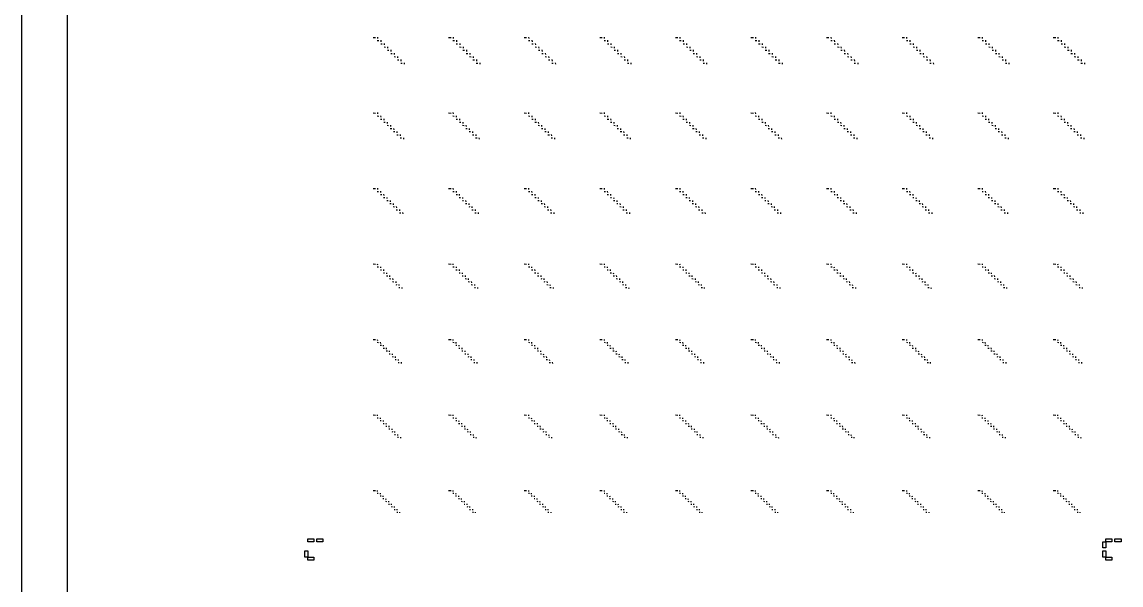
# Model space of a CAD drawing. Extents: x 0 to 300000, y 0 to 300000.
# Drawn here: x 0 to 72700, y 225445 to 262723 of the extents above; entities that cross this region are included whole.
import ezdxf

# ---------------------------------------------------------------- set-up
doc = ezdxf.new("R2010")
doc.units = 0
doc.header["$MEASUREMENT"] = 0
doc.layers.get('0').update_dxf_attribs({"linetype": 'CONTINUOUS'})

msp = doc.modelspace()

# ---------------------------------------------------------------- linework, layer by layer
at = {"color": 7}
for p, q in [((23515, 261720), (23520, 261625)), ((28515, 261720), (28520, 261625)), ((33515, 261720), (33520, 261625)), ((38515, 261720), (38520, 261625)), ((43515, 261720), (43520, 261625)), ((48515, 261720), (48520, 261625)), ((53515, 261720), (53520, 261625)), ((58515, 261720), (58520, 261625)), ((63515, 261720), (63520, 261625)), ((68515, 261720), (68520, 261625)), ((23220, 261705), (23380, 261695)), ((23505, 261495), (23600, 261490)), ((23730, 261285), (23820, 261275)), ((23735, 261510), (23740, 261415)), ((23950, 261070), (24045, 261065)), ((23955, 261295), (23960, 261200)), ((24175, 261080), (24180, 260985)), ((28220, 261705), (28380, 261695)), ((28505, 261495), (28600, 261490)), ((28730, 261285), (28820, 261275)), ((28735, 261510), (28740, 261415)), ((28950, 261070), (29045, 261065)), ((28955, 261295), (28960, 261200)), ((29175, 261080), (29180, 260985)), ((33220, 261705), (33380, 261695)), ((33505, 261495), (33600, 261490)), ((33730, 261285), (33820, 261275)), ((33735, 261510), (33740, 261415)), ((33950, 261070), (34045, 261065)), ((33955, 261295), (33960, 261200)), ((34175, 261080), (34180, 260985)), ((38220, 261705), (38380, 261695)), ((38505, 261495), (38600, 261490)), ((38730, 261285), (38820, 261275)), ((38735, 261510), (38740, 261415)), ((38950, 261070), (39045, 261065)), ((38955, 261295), (38960, 261200)), ((39175, 261080), (39180, 260985)), ((43220, 261705), (43380, 261695)), ((43505, 261495), (43600, 261490)), ((43730, 261285), (43820, 261275)), ((43735, 261510), (43740, 261415)), ((43950, 261070), (44045, 261065)), ((43955, 261295), (43960, 261200)), ((44175, 261080), (44180, 260985)), ((48220, 261705), (48380, 261695)), ((48505, 261495), (48600, 261490)), ((48730, 261285), (48820, 261275)), ((48735, 261510), (48740, 261415)), ((48950, 261070), (49045, 261065)), ((48955, 261295), (48960, 261200)), ((49175, 261080), (49180, 260985)), ((53220, 261705), (53380, 261695)), ((53505, 261495), (53600, 261490)), ((53730, 261285), (53820, 261275)), ((53735, 261510), (53740, 261415)), ((53950, 261070), (54045, 261065)), ((53955, 261295), (53960, 261200)), ((54175, 261080), (54180, 260985)), ((58220, 261705), (58380, 261695)), ((58505, 261495), (58600, 261490)), ((58730, 261285), (58820, 261275)), ((58735, 261510), (58740, 261415)), ((58950, 261070), (59045, 261065)), ((58955, 261295), (58960, 261200)), ((59175, 261080), (59180, 260985)), ((63220, 261705), (63380, 261695)), ((63505, 261495), (63600, 261490)), ((63730, 261285), (63820, 261275)), ((63735, 261510), (63740, 261415)), ((63950, 261070), (64045, 261065)), ((63955, 261295), (63960, 261200)), ((64175, 261080), (64180, 260985)), ((68220, 261705), (68380, 261695)), ((68505, 261495), (68600, 261490)), ((68730, 261285), (68820, 261275)), ((68735, 261510), (68740, 261415)), ((68950, 261070), (69045, 261065)), ((68955, 261295), (68960, 261200)), ((69175, 261080), (69180, 260985)), ((24170, 260855), (24265, 260850)), ((24390, 260645), (24485, 260635)), ((24395, 260870), (24400, 260775)), ((24610, 260430), (24705, 260425)), ((24615, 260655), (24620, 260560)), ((24835, 260440), (24845, 260350)), ((29170, 260855), (29265, 260850)), ((29390, 260645), (29485, 260635)), ((29395, 260870), (29400, 260775)), ((29610, 260430), (29705, 260425)), ((29615, 260655), (29620, 260560)), ((29835, 260440), (29845, 260350)), ((34170, 260855), (34265, 260850)), ((34390, 260645), (34485, 260635)), ((34395, 260870), (34400, 260775)), ((34610, 260430), (34705, 260425)), ((34615, 260655), (34620, 260560)), ((34835, 260440), (34845, 260350)), ((39170, 260855), (39265, 260850)), ((39390, 260645), (39485, 260635)), ((39395, 260870), (39400, 260775)), ((39610, 260430), (39705, 260425)), ((39615, 260655), (39620, 260560)), ((39835, 260440), (39845, 260350)), ((44170, 260855), (44265, 260850)), ((44390, 260645), (44485, 260635)), ((44395, 260870), (44400, 260775)), ((44610, 260430), (44705, 260425)), ((44615, 260655), (44620, 260560)), ((44835, 260440), (44845, 260350)), ((49170, 260855), (49265, 260850)), ((49390, 260645), (49485, 260635)), ((49395, 260870), (49400, 260775)), ((49610, 260430), (49705, 260425)), ((49615, 260655), (49620, 260560)), ((49835, 260440), (49845, 260350)), ((54170, 260855), (54265, 260850)), ((54390, 260645), (54485, 260635)), ((54395, 260870), (54400, 260775)), ((54610, 260430), (54705, 260425)), ((54615, 260655), (54620, 260560)), ((54835, 260440), (54845, 260350)), ((59170, 260855), (59265, 260850)), ((59390, 260645), (59485, 260635)), ((59395, 260870), (59400, 260775)), ((59610, 260430), (59705, 260425)), ((59615, 260655), (59620, 260560)), ((59835, 260440), (59845, 260350)), ((64170, 260855), (64265, 260850)), ((64390, 260645), (64485, 260635)), ((64395, 260870), (64400, 260775)), ((64610, 260430), (64705, 260425)), ((64615, 260655), (64620, 260560)), ((64835, 260440), (64845, 260350)), ((69170, 260855), (69265, 260850)), ((69390, 260645), (69485, 260635)), ((69395, 260870), (69400, 260775)), ((69610, 260430), (69705, 260425)), ((69615, 260655), (69620, 260560)), ((69835, 260440), (69845, 260350)), ((24830, 260215), (24925, 260210)), ((25050, 260005), (25145, 260000)), ((25055, 260230), (25065, 260135)), ((25280, 260015), (25285, 259920)), ((29830, 260215), (29925, 260210)), ((30050, 260005), (30145, 260000)), ((30055, 260230), (30065, 260135)), ((30280, 260015), (30285, 259920)), ((34830, 260215), (34925, 260210)), ((35050, 260005), (35145, 260000)), ((35055, 260230), (35065, 260135)), ((35280, 260015), (35285, 259920)), ((39830, 260215), (39925, 260210)), ((40050, 260005), (40145, 260000)), ((40055, 260230), (40065, 260135)), ((40280, 260015), (40285, 259920)), ((44830, 260215), (44925, 260210)), ((45050, 260005), (45145, 260000)), ((45055, 260230), (45065, 260135)), ((45280, 260015), (45285, 259920)), ((49830, 260215), (49925, 260210)), ((50050, 260005), (50145, 260000)), ((50055, 260230), (50065, 260135)), ((50280, 260015), (50285, 259920)), ((54830, 260215), (54925, 260210)), ((55050, 260005), (55145, 260000)), ((55055, 260230), (55065, 260135)), ((55280, 260015), (55285, 259920)), ((59830, 260215), (59925, 260210)), ((60050, 260005), (60145, 260000)), ((60055, 260230), (60065, 260135)), ((60280, 260015), (60285, 259920)), ((64830, 260215), (64925, 260210)), ((65050, 260005), (65145, 260000)), ((65055, 260230), (65065, 260135)), ((65280, 260015), (65285, 259920)), ((69830, 260215), (69925, 260210)), ((70050, 260005), (70145, 260000)), ((70055, 260230), (70065, 260135)), ((70280, 260015), (70285, 259920)), ((23220, 256705), (23380, 256695)), ((23510, 256720), (23515, 256630)), ((28220, 256705), (28380, 256695)), ((28510, 256720), (28515, 256630)), ((33220, 256705), (33380, 256695)), ((33510, 256720), (33515, 256630)), ((38220, 256705), (38380, 256695)), ((38510, 256720), (38515, 256630)), ((43220, 256705), (43380, 256695)), ((43510, 256720), (43515, 256630)), ((48220, 256705), (48380, 256695)), ((48510, 256720), (48515, 256630)), ((53220, 256705), (53380, 256695)), ((53510, 256720), (53515, 256630)), ((58220, 256705), (58380, 256695)), ((58510, 256720), (58515, 256630)), ((63220, 256705), (63380, 256695)), ((63510, 256720), (63515, 256630)), ((68220, 256705), (68380, 256695)), ((68510, 256720), (68515, 256630)), ((23505, 256500), (23595, 256495)), ((23720, 256295), (23810, 256285)), ((23725, 256510), (23730, 256420)), ((23935, 256085), (24025, 256080)), ((23940, 256305), (23945, 256215)), ((24155, 256095), (24160, 256005)), ((28505, 256500), (28595, 256495)), ((28720, 256295), (28810, 256285)), ((28725, 256510), (28730, 256420)), ((28935, 256085), (29025, 256080)), ((28940, 256305), (28945, 256215)), ((29155, 256095), (29160, 256005)), ((33505, 256500), (33595, 256495)), ((33720, 256295), (33810, 256285)), ((33725, 256510), (33730, 256420)), ((33935, 256085), (34025, 256080)), ((33940, 256305), (33945, 256215)), ((34155, 256095), (34160, 256005)), ((38505, 256500), (38595, 256495)), ((38720, 256295), (38810, 256285)), ((38725, 256510), (38730, 256420)), ((38935, 256085), (39025, 256080)), ((38940, 256305), (38945, 256215)), ((39155, 256095), (39160, 256005)), ((43505, 256500), (43595, 256495)), ((43720, 256295), (43810, 256285)), ((43725, 256510), (43730, 256420)), ((43935, 256085), (44025, 256080)), ((43940, 256305), (43945, 256215)), ((44155, 256095), (44160, 256005)), ((48505, 256500), (48595, 256495)), ((48720, 256295), (48810, 256285)), ((48725, 256510), (48730, 256420)), ((48935, 256085), (49025, 256080)), ((48940, 256305), (48945, 256215)), ((49155, 256095), (49160, 256005)), ((53505, 256500), (53595, 256495)), ((53720, 256295), (53810, 256285)), ((53725, 256510), (53730, 256420)), ((53935, 256085), (54025, 256080)), ((53940, 256305), (53945, 256215)), ((54155, 256095), (54160, 256005)), ((58505, 256500), (58595, 256495)), ((58720, 256295), (58810, 256285)), ((58725, 256510), (58730, 256420)), ((58935, 256085), (59025, 256080)), ((58940, 256305), (58945, 256215)), ((59155, 256095), (59160, 256005)), ((63505, 256500), (63595, 256495)), ((63720, 256295), (63810, 256285)), ((63725, 256510), (63730, 256420)), ((63935, 256085), (64025, 256080)), ((63940, 256305), (63945, 256215)), ((64155, 256095), (64160, 256005)), ((68505, 256500), (68595, 256495)), ((68720, 256295), (68810, 256285)), ((68725, 256510), (68730, 256420)), ((68935, 256085), (69025, 256080)), ((68940, 256305), (68945, 256215)), ((69155, 256095), (69160, 256005)), ((24150, 255880), (24240, 255875)), ((24365, 255670), (24455, 255665)), ((24370, 255890), (24375, 255800)), ((24580, 255465), (24670, 255460)), ((24585, 255680), (24590, 255590)), ((24795, 255255), (24885, 255250)), ((24800, 255475), (24805, 255385)), ((25015, 255265), (25020, 255180)), ((29150, 255880), (29240, 255875)), ((29365, 255670), (29455, 255665)), ((29370, 255890), (29375, 255800)), ((29580, 255465), (29670, 255460)), ((29585, 255680), (29590, 255590)), ((29795, 255255), (29885, 255250)), ((29800, 255475), (29805, 255385)), ((30015, 255265), (30020, 255180)), ((34150, 255880), (34240, 255875)), ((34365, 255670), (34455, 255665)), ((34370, 255890), (34375, 255800)), ((34580, 255465), (34670, 255460)), ((34585, 255680), (34590, 255590)), ((34795, 255255), (34885, 255250)), ((34800, 255475), (34805, 255385)), ((35015, 255265), (35020, 255180)), ((39150, 255880), (39240, 255875)), ((39365, 255670), (39455, 255665)), ((39370, 255890), (39375, 255800)), ((39580, 255465), (39670, 255460)), ((39585, 255680), (39590, 255590)), ((39795, 255255), (39885, 255250)), ((39800, 255475), (39805, 255385)), ((40015, 255265), (40020, 255180)), ((44150, 255880), (44240, 255875)), ((44365, 255670), (44455, 255665)), ((44370, 255890), (44375, 255800)), ((44580, 255465), (44670, 255460)), ((44585, 255680), (44590, 255590)), ((44795, 255255), (44885, 255250)), ((44800, 255475), (44805, 255385)), ((45015, 255265), (45020, 255180)), ((49150, 255880), (49240, 255875)), ((49365, 255670), (49455, 255665)), ((49370, 255890), (49375, 255800)), ((49580, 255465), (49670, 255460)), ((49585, 255680), (49590, 255590)), ((49795, 255255), (49885, 255250)), ((49800, 255475), (49805, 255385)), ((50015, 255265), (50020, 255180)), ((54150, 255880), (54240, 255875)), ((54365, 255670), (54455, 255665)), ((54370, 255890), (54375, 255800)), ((54580, 255465), (54670, 255460)), ((54585, 255680), (54590, 255590)), ((54795, 255255), (54885, 255250)), ((54800, 255475), (54805, 255385)), ((55015, 255265), (55020, 255180)), ((59150, 255880), (59240, 255875)), ((59365, 255670), (59455, 255665)), ((59370, 255890), (59375, 255800)), ((59580, 255465), (59670, 255460)), ((59585, 255680), (59590, 255590)), ((59795, 255255), (59885, 255250)), ((59800, 255475), (59805, 255385)), ((60015, 255265), (60020, 255180)), ((64150, 255880), (64240, 255875)), ((64365, 255670), (64455, 255665)), ((64370, 255890), (64375, 255800)), ((64580, 255465), (64670, 255460)), ((64585, 255680), (64590, 255590)), ((64795, 255255), (64885, 255250)), ((64800, 255475), (64805, 255385)), ((65015, 255265), (65020, 255180)), ((69150, 255880), (69240, 255875)), ((69365, 255670), (69455, 255665)), ((69370, 255890), (69375, 255800)), ((69580, 255465), (69670, 255460)), ((69585, 255680), (69590, 255590)), ((69795, 255255), (69885, 255250)), ((69800, 255475), (69805, 255385)), ((70015, 255265), (70020, 255180)), ((25010, 255050), (25100, 255045)), ((25230, 255060), (25235, 254970)), ((30010, 255050), (30100, 255045)), ((30230, 255060), (30235, 254970)), ((35010, 255050), (35100, 255045)), ((35230, 255060), (35235, 254970)), ((40010, 255050), (40100, 255045)), ((40230, 255060), (40235, 254970)), ((45010, 255050), (45100, 255045)), ((45230, 255060), (45235, 254970)), ((50010, 255050), (50100, 255045)), ((50230, 255060), (50235, 254970)), ((55010, 255050), (55100, 255045)), ((55230, 255060), (55235, 254970)), ((60010, 255050), (60100, 255045)), ((60230, 255060), (60235, 254970)), ((65010, 255050), (65100, 255045)), ((65230, 255060), (65235, 254970)), ((70010, 255050), (70100, 255045)), ((70230, 255060), (70235, 254970)), ((23220, 251705), (23380, 251695)), ((23510, 251715), (23515, 251630)), ((28220, 251705), (28380, 251695)), ((28510, 251715), (28515, 251630)), ((33220, 251705), (33380, 251695)), ((33510, 251715), (33515, 251630)), ((38220, 251705), (38380, 251695)), ((38510, 251715), (38515, 251630)), ((43220, 251705), (43380, 251695)), ((43510, 251715), (43515, 251630)), ((48220, 251705), (48380, 251695)), ((48510, 251715), (48515, 251630)), ((53220, 251705), (53380, 251695)), ((53510, 251715), (53515, 251630)), ((58220, 251705), (58380, 251695)), ((58510, 251715), (58515, 251630)), ((63220, 251705), (63380, 251695)), ((63510, 251715), (63515, 251630)), ((68220, 251705), (68380, 251695)), ((68510, 251715), (68515, 251630)), ((23505, 251505), (23590, 251500)), ((23715, 251515), (23725, 251430)), ((23715, 251305), (23800, 251300)), ((23920, 251105), (24005, 251095)), ((23925, 251315), (23930, 251230)), ((24130, 250900), (24215, 250895)), ((24135, 251110), (24140, 251025)), ((24345, 250910), (24350, 250825)), ((28505, 251505), (28590, 251500)), ((28715, 251515), (28725, 251430)), ((28715, 251305), (28800, 251300)), ((28920, 251105), (29005, 251095)), ((28925, 251315), (28930, 251230)), ((29130, 250900), (29215, 250895)), ((29135, 251110), (29140, 251025)), ((29345, 250910), (29350, 250825)), ((33505, 251505), (33590, 251500)), ((33715, 251515), (33725, 251430)), ((33715, 251305), (33800, 251300)), ((33920, 251105), (34005, 251095)), ((33925, 251315), (33930, 251230)), ((34130, 250900), (34215, 250895)), ((34135, 251110), (34140, 251025)), ((34345, 250910), (34350, 250825)), ((38505, 251505), (38590, 251500)), ((38715, 251515), (38725, 251430)), ((38715, 251305), (38800, 251300)), ((38920, 251105), (39005, 251095)), ((38925, 251315), (38930, 251230)), ((39130, 250900), (39215, 250895)), ((39135, 251110), (39140, 251025)), ((39345, 250910), (39350, 250825)), ((43505, 251505), (43590, 251500)), ((43715, 251515), (43725, 251430)), ((43715, 251305), (43800, 251300)), ((43920, 251105), (44005, 251095)), ((43925, 251315), (43930, 251230)), ((44130, 250900), (44215, 250895)), ((44135, 251110), (44140, 251025)), ((44345, 250910), (44350, 250825)), ((48505, 251505), (48590, 251500)), ((48715, 251515), (48725, 251430)), ((48715, 251305), (48800, 251300)), ((48920, 251105), (49005, 251095)), ((48925, 251315), (48930, 251230)), ((49130, 250900), (49215, 250895)), ((49135, 251110), (49140, 251025)), ((49345, 250910), (49350, 250825)), ((53505, 251505), (53590, 251500)), ((53715, 251515), (53725, 251430)), ((53715, 251305), (53800, 251300)), ((53920, 251105), (54005, 251095)), ((53925, 251315), (53930, 251230)), ((54130, 250900), (54215, 250895)), ((54135, 251110), (54140, 251025)), ((54345, 250910), (54350, 250825)), ((58505, 251505), (58590, 251500)), ((58715, 251515), (58725, 251430)), ((58715, 251305), (58800, 251300)), ((58920, 251105), (59005, 251095)), ((58925, 251315), (58930, 251230)), ((59130, 250900), (59215, 250895)), ((59135, 251110), (59140, 251025)), ((59345, 250910), (59350, 250825)), ((63505, 251505), (63590, 251500)), ((63715, 251515), (63725, 251430)), ((63715, 251305), (63800, 251300)), ((63920, 251105), (64005, 251095)), ((63925, 251315), (63930, 251230)), ((64130, 250900), (64215, 250895)), ((64135, 251110), (64140, 251025)), ((64345, 250910), (64350, 250825)), ((68505, 251505), (68590, 251500)), ((68715, 251515), (68725, 251430)), ((68715, 251305), (68800, 251300)), ((68920, 251105), (69005, 251095)), ((68925, 251315), (68930, 251230)), ((69130, 250900), (69215, 250895)), ((69135, 251110), (69140, 251025)), ((69345, 250910), (69350, 250825)), ((24340, 250700), (24425, 250695)), ((24550, 250710), (24560, 250625)), ((24550, 250500), (24635, 250490)), ((24755, 250295), (24840, 250290)), ((24760, 250505), (24765, 250420)), ((24965, 250095), (25050, 250090)), ((24970, 250305), (24975, 250220)), ((25180, 250105), (25185, 250020)), ((29340, 250700), (29425, 250695)), ((29550, 250710), (29560, 250625)), ((29550, 250500), (29635, 250490)), ((29755, 250295), (29840, 250290)), ((29760, 250505), (29765, 250420)), ((29965, 250095), (30050, 250090)), ((29970, 250305), (29975, 250220)), ((30180, 250105), (30185, 250020)), ((34340, 250700), (34425, 250695)), ((34550, 250710), (34560, 250625)), ((34550, 250500), (34635, 250490)), ((34755, 250295), (34840, 250290)), ((34760, 250505), (34765, 250420)), ((34965, 250095), (35050, 250090)), ((34970, 250305), (34975, 250220)), ((35180, 250105), (35185, 250020)), ((39340, 250700), (39425, 250695)), ((39550, 250710), (39560, 250625)), ((39550, 250500), (39635, 250490)), ((39755, 250295), (39840, 250290)), ((39760, 250505), (39765, 250420)), ((39965, 250095), (40050, 250090)), ((39970, 250305), (39975, 250220)), ((40180, 250105), (40185, 250020)), ((44340, 250700), (44425, 250695)), ((44550, 250710), (44560, 250625)), ((44550, 250500), (44635, 250490)), ((44755, 250295), (44840, 250290)), ((44760, 250505), (44765, 250420)), ((44965, 250095), (45050, 250090)), ((44970, 250305), (44975, 250220)), ((45180, 250105), (45185, 250020)), ((49340, 250700), (49425, 250695)), ((49550, 250710), (49560, 250625)), ((49550, 250500), (49635, 250490)), ((49755, 250295), (49840, 250290)), ((49760, 250505), (49765, 250420)), ((49965, 250095), (50050, 250090)), ((49970, 250305), (49975, 250220)), ((50180, 250105), (50185, 250020)), ((54340, 250700), (54425, 250695)), ((54550, 250710), (54560, 250625)), ((54550, 250500), (54635, 250490)), ((54755, 250295), (54840, 250290)), ((54760, 250505), (54765, 250420)), ((54965, 250095), (55050, 250090)), ((54970, 250305), (54975, 250220)), ((55180, 250105), (55185, 250020)), ((59340, 250700), (59425, 250695)), ((59550, 250710), (59560, 250625)), ((59550, 250500), (59635, 250490)), ((59755, 250295), (59840, 250290)), ((59760, 250505), (59765, 250420)), ((59965, 250095), (60050, 250090)), ((59970, 250305), (59975, 250220)), ((60180, 250105), (60185, 250020)), ((64340, 250700), (64425, 250695)), ((64550, 250710), (64560, 250625)), ((64550, 250500), (64635, 250490)), ((64755, 250295), (64840, 250290)), ((64760, 250505), (64765, 250420)), ((64965, 250095), (65050, 250090)), ((64970, 250305), (64975, 250220)), ((65180, 250105), (65185, 250020)), ((69340, 250700), (69425, 250695)), ((69550, 250710), (69560, 250625)), ((69550, 250500), (69635, 250490)), ((69755, 250295), (69840, 250290)), ((69760, 250505), (69765, 250420)), ((69965, 250095), (70050, 250090)), ((69970, 250305), (69975, 250220)), ((70180, 250105), (70185, 250020)), ((23220, 246705), (23380, 246695)), ((23505, 246715), (23510, 246635)), ((23505, 246510), (23585, 246505)), ((23710, 246520), (23715, 246440)), ((28220, 246705), (28380, 246695)), ((28505, 246715), (28510, 246635)), ((28505, 246510), (28585, 246505)), ((28710, 246520), (28715, 246440)), ((33220, 246705), (33380, 246695)), ((33505, 246715), (33510, 246635)), ((33505, 246510), (33585, 246505)), ((33710, 246520), (33715, 246440)), ((38220, 246705), (38380, 246695)), ((38505, 246715), (38510, 246635)), ((38505, 246510), (38585, 246505)), ((38710, 246520), (38715, 246440)), ((43220, 246705), (43380, 246695)), ((43505, 246715), (43510, 246635)), ((43505, 246510), (43585, 246505)), ((43710, 246520), (43715, 246440)), ((48220, 246705), (48380, 246695)), ((48505, 246715), (48510, 246635)), ((48505, 246510), (48585, 246505)), ((48710, 246520), (48715, 246440)), ((53220, 246705), (53380, 246695)), ((53505, 246715), (53510, 246635)), ((53505, 246510), (53585, 246505)), ((53710, 246520), (53715, 246440)), ((58220, 246705), (58380, 246695)), ((58505, 246715), (58510, 246635)), ((58505, 246510), (58585, 246505)), ((58710, 246520), (58715, 246440)), ((63220, 246705), (63380, 246695)), ((63505, 246715), (63510, 246635)), ((63505, 246510), (63585, 246505)), ((63710, 246520), (63715, 246440)), ((68220, 246705), (68380, 246695)), ((68505, 246715), (68510, 246635)), ((68505, 246510), (68585, 246505)), ((68710, 246520), (68715, 246440)), ((23705, 246315), (23785, 246310)), ((23910, 246325), (23915, 246245)), ((23910, 246120), (23990, 246115)), ((24110, 245925), (24190, 245920)), ((24115, 246125), (24120, 246045)), ((24315, 245930), (24320, 245850)), ((24315, 245730), (24395, 245720)), ((24520, 245735), (24525, 245655)), ((28705, 246315), (28785, 246310)), ((28910, 246325), (28915, 246245)), ((28910, 246120), (28990, 246115)), ((29110, 245925), (29190, 245920)), ((29115, 246125), (29120, 246045)), ((29315, 245930), (29320, 245850)), ((29315, 245730), (29395, 245720)), ((29520, 245735), (29525, 245655)), ((33705, 246315), (33785, 246310)), ((33910, 246325), (33915, 246245)), ((33910, 246120), (33990, 246115)), ((34110, 245925), (34190, 245920)), ((34115, 246125), (34120, 246045)), ((34315, 245930), (34320, 245850)), ((34315, 245730), (34395, 245720)), ((34520, 245735), (34525, 245655)), ((38705, 246315), (38785, 246310)), ((38910, 246325), (38915, 246245)), ((38910, 246120), (38990, 246115)), ((39110, 245925), (39190, 245920)), ((39115, 246125), (39120, 246045)), ((39315, 245930), (39320, 245850)), ((39315, 245730), (39395, 245720)), ((39520, 245735), (39525, 245655)), ((43705, 246315), (43785, 246310)), ((43910, 246325), (43915, 246245)), ((43910, 246120), (43990, 246115)), ((44110, 245925), (44190, 245920)), ((44115, 246125), (44120, 246045)), ((44315, 245930), (44320, 245850)), ((44315, 245730), (44395, 245720)), ((44520, 245735), (44525, 245655)), ((48705, 246315), (48785, 246310)), ((48910, 246325), (48915, 246245)), ((48910, 246120), (48990, 246115)), ((49110, 245925), (49190, 245920)), ((49115, 246125), (49120, 246045)), ((49315, 245930), (49320, 245850)), ((49315, 245730), (49395, 245720)), ((49520, 245735), (49525, 245655)), ((53705, 246315), (53785, 246310)), ((53910, 246325), (53915, 246245)), ((53910, 246120), (53990, 246115)), ((54110, 245925), (54190, 245920)), ((54115, 246125), (54120, 246045)), ((54315, 245930), (54320, 245850)), ((54315, 245730), (54395, 245720)), ((54520, 245735), (54525, 245655)), ((58705, 246315), (58785, 246310)), ((58910, 246325), (58915, 246245)), ((58910, 246120), (58990, 246115)), ((59110, 245925), (59190, 245920)), ((59115, 246125), (59120, 246045)), ((59315, 245930), (59320, 245850)), ((59315, 245730), (59395, 245720)), ((59520, 245735), (59525, 245655)), ((63705, 246315), (63785, 246310)), ((63910, 246325), (63915, 246245)), ((63910, 246120), (63990, 246115)), ((64110, 245925), (64190, 245920)), ((64115, 246125), (64120, 246045)), ((64315, 245930), (64320, 245850)), ((64315, 245730), (64395, 245720)), ((64520, 245735), (64525, 245655)), ((68705, 246315), (68785, 246310)), ((68910, 246325), (68915, 246245)), ((68910, 246120), (68990, 246115)), ((69110, 245925), (69190, 245920)), ((69115, 246125), (69120, 246045)), ((69315, 245930), (69320, 245850)), ((69315, 245730), (69395, 245720)), ((69520, 245735), (69525, 245655)), ((24520, 245530), (24595, 245525)), ((24720, 245540), (24730, 245460)), ((24720, 245335), (24800, 245330)), ((24925, 245345), (24930, 245265)), ((24925, 245140), (25005, 245135)), ((25130, 245150), (25135, 245070)), ((29520, 245530), (29595, 245525)), ((29720, 245540), (29730, 245460)), ((29720, 245335), (29800, 245330)), ((29925, 245345), (29930, 245265)), ((29925, 245140), (30005, 245135)), ((30130, 245150), (30135, 245070)), ((34520, 245530), (34595, 245525)), ((34720, 245540), (34730, 245460)), ((34720, 245335), (34800, 245330)), ((34925, 245345), (34930, 245265)), ((34925, 245140), (35005, 245135)), ((35130, 245150), (35135, 245070)), ((39520, 245530), (39595, 245525)), ((39720, 245540), (39730, 245460)), ((39720, 245335), (39800, 245330)), ((39925, 245345), (39930, 245265)), ((39925, 245140), (40005, 245135)), ((40130, 245150), (40135, 245070)), ((44520, 245530), (44595, 245525)), ((44720, 245540), (44730, 245460)), ((44720, 245335), (44800, 245330)), ((44925, 245345), (44930, 245265)), ((44925, 245140), (45005, 245135)), ((45130, 245150), (45135, 245070)), ((49520, 245530), (49595, 245525)), ((49720, 245540), (49730, 245460)), ((49720, 245335), (49800, 245330)), ((49925, 245345), (49930, 245265)), ((49925, 245140), (50005, 245135)), ((50130, 245150), (50135, 245070)), ((54520, 245530), (54595, 245525)), ((54720, 245540), (54730, 245460)), ((54720, 245335), (54800, 245330)), ((54925, 245345), (54930, 245265)), ((54925, 245140), (55005, 245135)), ((55130, 245150), (55135, 245070)), ((59520, 245530), (59595, 245525)), ((59720, 245540), (59730, 245460)), ((59720, 245335), (59800, 245330)), ((59925, 245345), (59930, 245265)), ((59925, 245140), (60005, 245135)), ((60130, 245150), (60135, 245070)), ((64520, 245530), (64595, 245525)), ((64720, 245540), (64730, 245460)), ((64720, 245335), (64800, 245330)), ((64925, 245345), (64930, 245265)), ((64925, 245140), (65005, 245135)), ((65130, 245150), (65135, 245070)), ((69520, 245530), (69595, 245525)), ((69720, 245540), (69730, 245460)), ((69720, 245335), (69800, 245330)), ((69925, 245345), (69930, 245265)), ((69925, 245140), (70005, 245135)), ((70130, 245150), (70135, 245070)), ((23220, 241705), (23380, 241695)), ((23505, 241710), (23510, 241635)), ((23505, 241515), (23580, 241510)), ((23700, 241520), (23705, 241445)), ((28220, 241705), (28380, 241695)), ((28505, 241710), (28510, 241635)), ((28505, 241515), (28580, 241510)), ((28700, 241520), (28705, 241445)), ((33220, 241705), (33380, 241695)), ((33505, 241710), (33510, 241635)), ((33505, 241515), (33580, 241510)), ((33700, 241520), (33705, 241445)), ((38220, 241705), (38380, 241695)), ((38505, 241710), (38510, 241635)), ((38505, 241515), (38580, 241510)), ((38700, 241520), (38705, 241445)), ((43220, 241705), (43380, 241695)), ((43505, 241710), (43510, 241635)), ((43505, 241515), (43580, 241510)), ((43700, 241520), (43705, 241445)), ((48220, 241705), (48380, 241695)), ((48505, 241710), (48510, 241635)), ((48505, 241515), (48580, 241510)), ((48700, 241520), (48705, 241445)), ((53220, 241705), (53380, 241695)), ((53505, 241710), (53510, 241635)), ((53505, 241515), (53580, 241510)), ((53700, 241520), (53705, 241445)), ((58220, 241705), (58380, 241695)), ((58505, 241710), (58510, 241635)), ((58505, 241515), (58580, 241510)), ((58700, 241520), (58705, 241445)), ((63220, 241705), (63380, 241695)), ((63505, 241710), (63510, 241635)), ((63505, 241515), (63580, 241510)), ((63700, 241520), (63705, 241445)), ((68220, 241705), (68380, 241695)), ((68505, 241710), (68510, 241635)), ((68505, 241515), (68580, 241510)), ((68700, 241520), (68705, 241445)), ((23700, 241325), (23775, 241320)), ((23895, 241330), (23900, 241255)), ((23895, 241135), (23970, 241130)), ((24095, 241140), (24100, 241065)), ((24095, 240945), (24170, 240940)), ((24290, 240950), (24295, 240875)), ((24290, 240755), (24365, 240750)), ((24485, 240760), (24495, 240685)), ((28700, 241325), (28775, 241320)), ((28895, 241330), (28900, 241255)), ((28895, 241135), (28970, 241130)), ((29095, 241140), (29100, 241065)), ((29095, 240945), (29170, 240940)), ((29290, 240950), (29295, 240875)), ((29290, 240755), (29365, 240750)), ((29485, 240760), (29495, 240685)), ((33700, 241325), (33775, 241320)), ((33895, 241330), (33900, 241255)), ((33895, 241135), (33970, 241130)), ((34095, 241140), (34100, 241065)), ((34095, 240945), (34170, 240940)), ((34290, 240950), (34295, 240875)), ((34290, 240755), (34365, 240750)), ((34485, 240760), (34495, 240685)), ((38700, 241325), (38775, 241320)), ((38895, 241330), (38900, 241255)), ((38895, 241135), (38970, 241130)), ((39095, 241140), (39100, 241065)), ((39095, 240945), (39170, 240940)), ((39290, 240950), (39295, 240875)), ((39290, 240755), (39365, 240750)), ((39485, 240760), (39495, 240685)), ((43700, 241325), (43775, 241320)), ((43895, 241330), (43900, 241255)), ((43895, 241135), (43970, 241130)), ((44095, 241140), (44100, 241065)), ((44095, 240945), (44170, 240940)), ((44290, 240950), (44295, 240875)), ((44290, 240755), (44365, 240750)), ((44485, 240760), (44495, 240685)), ((48700, 241325), (48775, 241320)), ((48895, 241330), (48900, 241255)), ((48895, 241135), (48970, 241130)), ((49095, 241140), (49100, 241065)), ((49095, 240945), (49170, 240940)), ((49290, 240950), (49295, 240875)), ((49290, 240755), (49365, 240750)), ((49485, 240760), (49495, 240685)), ((53700, 241325), (53775, 241320)), ((53895, 241330), (53900, 241255)), ((53895, 241135), (53970, 241130)), ((54095, 241140), (54100, 241065)), ((54095, 240945), (54170, 240940)), ((54290, 240950), (54295, 240875)), ((54290, 240755), (54365, 240750)), ((54485, 240760), (54495, 240685)), ((58700, 241325), (58775, 241320)), ((58895, 241330), (58900, 241255)), ((58895, 241135), (58970, 241130)), ((59095, 241140), (59100, 241065)), ((59095, 240945), (59170, 240940)), ((59290, 240950), (59295, 240875)), ((59290, 240755), (59365, 240750)), ((59485, 240760), (59495, 240685)), ((63700, 241325), (63775, 241320)), ((63895, 241330), (63900, 241255)), ((63895, 241135), (63970, 241130)), ((64095, 241140), (64100, 241065)), ((64095, 240945), (64170, 240940)), ((64290, 240950), (64295, 240875)), ((64290, 240755), (64365, 240750)), ((64485, 240760), (64495, 240685)), ((68700, 241325), (68775, 241320)), ((68895, 241330), (68900, 241255)), ((68895, 241135), (68970, 241130)), ((69095, 241140), (69100, 241065)), ((69095, 240945), (69170, 240940)), ((69290, 240950), (69295, 240875)), ((69290, 240755), (69365, 240750)), ((69485, 240760), (69495, 240685)), ((24485, 240565), (24560, 240560)), ((24685, 240570), (24690, 240495)), ((24685, 240375), (24760, 240370)), ((24880, 240380), (24885, 240305)), ((24880, 240185), (24955, 240180)), ((25080, 240190), (25085, 240115)), ((29485, 240565), (29560, 240560)), ((29685, 240570), (29690, 240495)), ((29685, 240375), (29760, 240370)), ((29880, 240380), (29885, 240305)), ((29880, 240185), (29955, 240180)), ((30080, 240190), (30085, 240115)), ((34485, 240565), (34560, 240560)), ((34685, 240570), (34690, 240495)), ((34685, 240375), (34760, 240370)), ((34880, 240380), (34885, 240305)), ((34880, 240185), (34955, 240180)), ((35080, 240190), (35085, 240115)), ((39485, 240565), (39560, 240560)), ((39685, 240570), (39690, 240495)), ((39685, 240375), (39760, 240370)), ((39880, 240380), (39885, 240305)), ((39880, 240185), (39955, 240180)), ((40080, 240190), (40085, 240115)), ((44485, 240565), (44560, 240560)), ((44685, 240570), (44690, 240495)), ((44685, 240375), (44760, 240370)), ((44880, 240380), (44885, 240305)), ((44880, 240185), (44955, 240180)), ((45080, 240190), (45085, 240115)), ((49485, 240565), (49560, 240560)), ((49685, 240570), (49690, 240495)), ((49685, 240375), (49760, 240370)), ((49880, 240380), (49885, 240305)), ((49880, 240185), (49955, 240180)), ((50080, 240190), (50085, 240115)), ((54485, 240565), (54560, 240560)), ((54685, 240570), (54690, 240495)), ((54685, 240375), (54760, 240370)), ((54880, 240380), (54885, 240305)), ((54880, 240185), (54955, 240180)), ((55080, 240190), (55085, 240115)), ((59485, 240565), (59560, 240560)), ((59685, 240570), (59690, 240495)), ((59685, 240375), (59760, 240370)), ((59880, 240380), (59885, 240305)), ((59880, 240185), (59955, 240180)), ((60080, 240190), (60085, 240115)), ((64485, 240565), (64560, 240560)), ((64685, 240570), (64690, 240495)), ((64685, 240375), (64760, 240370)), ((64880, 240380), (64885, 240305)), ((64880, 240185), (64955, 240180)), ((65080, 240190), (65085, 240115)), ((69485, 240565), (69560, 240560)), ((69685, 240570), (69690, 240495)), ((69685, 240375), (69760, 240370)), ((69880, 240380), (69885, 240305)), ((69880, 240185), (69955, 240180)), ((70080, 240190), (70085, 240115)), ((23220, 236705), (23380, 236695)), ((23500, 236710), (23505, 236640)), ((23500, 236520), (23570, 236515)), ((23690, 236525), (23695, 236455)), ((23695, 236335), (23760, 236330)), ((23885, 236340), (23890, 236270)), ((28220, 236705), (28380, 236695)), ((28500, 236710), (28505, 236640)), ((28500, 236520), (28570, 236515)), ((28690, 236525), (28695, 236455)), ((28695, 236335), (28760, 236330)), ((28885, 236340), (28890, 236270)), ((33220, 236705), (33380, 236695)), ((33500, 236710), (33505, 236640)), ((33500, 236520), (33570, 236515)), ((33690, 236525), (33695, 236455)), ((33695, 236335), (33760, 236330)), ((33885, 236340), (33890, 236270)), ((38220, 236705), (38380, 236695)), ((38500, 236710), (38505, 236640)), ((38500, 236520), (38570, 236515)), ((38690, 236525), (38695, 236455)), ((38695, 236335), (38760, 236330)), ((38885, 236340), (38890, 236270)), ((43220, 236705), (43380, 236695)), ((43500, 236710), (43505, 236640)), ((43500, 236520), (43570, 236515)), ((43690, 236525), (43695, 236455)), ((43695, 236335), (43760, 236330)), ((43885, 236340), (43890, 236270)), ((48220, 236705), (48380, 236695)), ((48500, 236710), (48505, 236640)), ((48500, 236520), (48570, 236515)), ((48690, 236525), (48695, 236455)), ((48695, 236335), (48760, 236330)), ((48885, 236340), (48890, 236270)), ((53220, 236705), (53380, 236695)), ((53500, 236710), (53505, 236640)), ((53500, 236520), (53570, 236515)), ((53690, 236525), (53695, 236455)), ((53695, 236335), (53760, 236330)), ((53885, 236340), (53890, 236270)), ((58220, 236705), (58380, 236695)), ((58500, 236710), (58505, 236640)), ((58500, 236520), (58570, 236515)), ((58690, 236525), (58695, 236455)), ((58695, 236335), (58760, 236330)), ((58885, 236340), (58890, 236270)), ((63220, 236705), (63380, 236695)), ((63500, 236710), (63505, 236640)), ((63500, 236520), (63570, 236515)), ((63690, 236525), (63695, 236455)), ((63695, 236335), (63760, 236330)), ((63885, 236340), (63890, 236270)), ((68220, 236705), (68380, 236695)), ((68500, 236710), (68505, 236640)), ((68500, 236520), (68570, 236515)), ((68690, 236525), (68695, 236455)), ((68695, 236335), (68760, 236330)), ((68885, 236340), (68890, 236270)), ((23885, 236150), (23955, 236145)), ((24075, 236155), (24080, 236085)), ((24075, 235970), (24145, 235965)), ((24265, 235975), (24270, 235905)), ((24265, 235785), (24335, 235780)), ((24455, 235790), (24460, 235720)), ((24455, 235600), (24525, 235595)), ((24645, 235605), (24650, 235535)), ((28885, 236150), (28955, 236145)), ((29075, 236155), (29080, 236085)), ((29075, 235970), (29145, 235965)), ((29265, 235975), (29270, 235905)), ((29265, 235785), (29335, 235780)), ((29455, 235790), (29460, 235720)), ((29455, 235600), (29525, 235595)), ((29645, 235605), (29650, 235535)), ((33885, 236150), (33955, 236145)), ((34075, 236155), (34080, 236085)), ((34075, 235970), (34145, 235965)), ((34265, 235975), (34270, 235905)), ((34265, 235785), (34335, 235780)), ((34455, 235790), (34460, 235720)), ((34455, 235600), (34525, 235595)), ((34645, 235605), (34650, 235535)), ((38885, 236150), (38955, 236145)), ((39075, 236155), (39080, 236085)), ((39075, 235970), (39145, 235965)), ((39265, 235975), (39270, 235905)), ((39265, 235785), (39335, 235780)), ((39455, 235790), (39460, 235720)), ((39455, 235600), (39525, 235595)), ((39645, 235605), (39650, 235535)), ((43885, 236150), (43955, 236145)), ((44075, 236155), (44080, 236085)), ((44075, 235970), (44145, 235965)), ((44265, 235975), (44270, 235905)), ((44265, 235785), (44335, 235780)), ((44455, 235790), (44460, 235720)), ((44455, 235600), (44525, 235595)), ((44645, 235605), (44650, 235535)), ((48885, 236150), (48955, 236145)), ((49075, 236155), (49080, 236085)), ((49075, 235970), (49145, 235965)), ((49265, 235975), (49270, 235905)), ((49265, 235785), (49335, 235780)), ((49455, 235790), (49460, 235720)), ((49455, 235600), (49525, 235595)), ((49645, 235605), (49650, 235535)), ((53885, 236150), (53955, 236145)), ((54075, 236155), (54080, 236085)), ((54075, 235970), (54145, 235965)), ((54265, 235975), (54270, 235905)), ((54265, 235785), (54335, 235780)), ((54455, 235790), (54460, 235720)), ((54455, 235600), (54525, 235595)), ((54645, 235605), (54650, 235535)), ((58885, 236150), (58955, 236145)), ((59075, 236155), (59080, 236085)), ((59075, 235970), (59145, 235965)), ((59265, 235975), (59270, 235905)), ((59265, 235785), (59335, 235780)), ((59455, 235790), (59460, 235720)), ((59455, 235600), (59525, 235595)), ((59645, 235605), (59650, 235535)), ((63885, 236150), (63955, 236145)), ((64075, 236155), (64080, 236085)), ((64075, 235970), (64145, 235965)), ((64265, 235975), (64270, 235905)), ((64265, 235785), (64335, 235780)), ((64455, 235790), (64460, 235720)), ((64455, 235600), (64525, 235595)), ((64645, 235605), (64650, 235535)), ((68885, 236150), (68955, 236145)), ((69075, 236155), (69080, 236085)), ((69075, 235970), (69145, 235965)), ((69265, 235975), (69270, 235905)), ((69265, 235785), (69335, 235780)), ((69455, 235790), (69460, 235720)), ((69455, 235600), (69525, 235595)), ((69645, 235605), (69650, 235535)), ((24645, 235415), (24715, 235410)), ((24835, 235420), (24840, 235350)), ((24840, 235230), (24905, 235225)), ((25030, 235235), (25035, 235165)), ((29645, 235415), (29715, 235410)), ((29835, 235420), (29840, 235350)), ((29840, 235230), (29905, 235225)), ((30030, 235235), (30035, 235165)), ((34645, 235415), (34715, 235410)), ((34835, 235420), (34840, 235350)), ((34840, 235230), (34905, 235225)), ((35030, 235235), (35035, 235165)), ((39645, 235415), (39715, 235410)), ((39835, 235420), (39840, 235350)), ((39840, 235230), (39905, 235225)), ((40030, 235235), (40035, 235165)), ((44645, 235415), (44715, 235410)), ((44835, 235420), (44840, 235350)), ((44840, 235230), (44905, 235225)), ((45030, 235235), (45035, 235165)), ((49645, 235415), (49715, 235410)), ((49835, 235420), (49840, 235350)), ((49840, 235230), (49905, 235225)), ((50030, 235235), (50035, 235165)), ((54645, 235415), (54715, 235410)), ((54835, 235420), (54840, 235350)), ((54840, 235230), (54905, 235225)), ((55030, 235235), (55035, 235165)), ((59645, 235415), (59715, 235410)), ((59835, 235420), (59840, 235350)), ((59840, 235230), (59905, 235225)), ((60030, 235235), (60035, 235165)), ((64645, 235415), (64715, 235410)), ((64835, 235420), (64840, 235350)), ((64840, 235230), (64905, 235225)), ((65030, 235235), (65035, 235165)), ((69645, 235415), (69715, 235410)), ((69835, 235420), (69840, 235350)), ((69840, 235230), (69905, 235225)), ((70030, 235235), (70035, 235165)), ((23220, 231705), (23380, 231695)), ((23500, 231710), (23505, 231645)), ((23500, 231525), (23565, 231520)), ((23685, 231530), (23690, 231465)), ((23685, 231345), (23750, 231345)), ((23870, 231350), (23875, 231285)), ((28220, 231705), (28380, 231695)), ((28500, 231710), (28505, 231645)), ((28500, 231525), (28565, 231520)), ((28685, 231530), (28690, 231465)), ((28685, 231345), (28750, 231345)), ((28870, 231350), (28875, 231285)), ((33220, 231705), (33380, 231695)), ((33500, 231710), (33505, 231645)), ((33500, 231525), (33565, 231520)), ((33685, 231530), (33690, 231465)), ((33685, 231345), (33750, 231345)), ((33870, 231350), (33875, 231285)), ((38220, 231705), (38380, 231695)), ((38500, 231710), (38505, 231645)), ((38500, 231525), (38565, 231520)), ((38685, 231530), (38690, 231465)), ((38685, 231345), (38750, 231345)), ((38870, 231350), (38875, 231285)), ((43220, 231705), (43380, 231695)), ((43500, 231710), (43505, 231645)), ((43500, 231525), (43565, 231520)), ((43685, 231530), (43690, 231465)), ((43685, 231345), (43750, 231345)), ((43870, 231350), (43875, 231285)), ((48220, 231705), (48380, 231695)), ((48500, 231710), (48505, 231645)), ((48500, 231525), (48565, 231520)), ((48685, 231530), (48690, 231465)), ((48685, 231345), (48750, 231345)), ((48870, 231350), (48875, 231285)), ((53220, 231705), (53380, 231695)), ((53500, 231710), (53505, 231645)), ((53500, 231525), (53565, 231520)), ((53685, 231530), (53690, 231465)), ((53685, 231345), (53750, 231345)), ((53870, 231350), (53875, 231285)), ((58220, 231705), (58380, 231695)), ((58500, 231710), (58505, 231645)), ((58500, 231525), (58565, 231520)), ((58685, 231530), (58690, 231465)), ((58685, 231345), (58750, 231345)), ((58870, 231350), (58875, 231285)), ((63220, 231705), (63380, 231695)), ((63500, 231710), (63505, 231645)), ((63500, 231525), (63565, 231520)), ((63685, 231530), (63690, 231465)), ((63685, 231345), (63750, 231345)), ((63870, 231350), (63875, 231285)), ((68220, 231705), (68380, 231695)), ((68500, 231710), (68505, 231645)), ((68500, 231525), (68565, 231520)), ((68685, 231530), (68690, 231465)), ((68685, 231345), (68750, 231345)), ((68870, 231350), (68875, 231285)), ((23870, 231170), (23935, 231165)), ((24055, 231170), (24060, 231105)), ((24055, 230990), (24120, 230985)), ((24240, 230995), (24245, 230930)), ((24240, 230810), (24305, 230805)), ((24425, 230815), (24430, 230750)), ((24425, 230635), (24490, 230630)), ((24610, 230635), (24610, 230570)), ((24795, 230460), (24795, 230395)), ((28870, 231170), (28935, 231165)), ((29055, 231170), (29060, 231105)), ((29055, 230990), (29120, 230985)), ((29240, 230995), (29245, 230930)), ((29240, 230810), (29305, 230805)), ((29425, 230815), (29430, 230750)), ((29425, 230635), (29490, 230630)), ((29610, 230635), (29610, 230570)), ((29795, 230460), (29795, 230395)), ((33870, 231170), (33935, 231165)), ((34055, 231170), (34060, 231105)), ((34055, 230990), (34120, 230985)), ((34240, 230995), (34245, 230930)), ((34240, 230810), (34305, 230805)), ((34425, 230815), (34430, 230750)), ((34425, 230635), (34490, 230630)), ((34610, 230635), (34610, 230570)), ((34795, 230460), (34795, 230395)), ((38870, 231170), (38935, 231165)), ((39055, 231170), (39060, 231105)), ((39055, 230990), (39120, 230985)), ((39240, 230995), (39245, 230930)), ((39240, 230810), (39305, 230805)), ((39425, 230815), (39430, 230750)), ((39425, 230635), (39490, 230630)), ((39610, 230635), (39610, 230570)), ((39795, 230460), (39795, 230395)), ((43870, 231170), (43935, 231165)), ((44055, 231170), (44060, 231105)), ((44055, 230990), (44120, 230985)), ((44240, 230995), (44245, 230930)), ((44240, 230810), (44305, 230805)), ((44425, 230815), (44430, 230750)), ((44425, 230635), (44490, 230630)), ((44610, 230635), (44610, 230570)), ((44795, 230460), (44795, 230395)), ((48870, 231170), (48935, 231165)), ((49055, 231170), (49060, 231105)), ((49055, 230990), (49120, 230985)), ((49240, 230995), (49245, 230930)), ((49240, 230810), (49305, 230805)), ((49425, 230815), (49430, 230750)), ((49425, 230635), (49490, 230630)), ((49610, 230635), (49610, 230570)), ((49795, 230460), (49795, 230395)), ((53870, 231170), (53935, 231165)), ((54055, 231170), (54060, 231105)), ((54055, 230990), (54120, 230985)), ((54240, 230995), (54245, 230930)), ((54240, 230810), (54305, 230805)), ((54425, 230815), (54430, 230750)), ((54425, 230635), (54490, 230630)), ((54610, 230635), (54610, 230570)), ((54795, 230460), (54795, 230395)), ((58870, 231170), (58935, 231165)), ((59055, 231170), (59060, 231105)), ((59055, 230990), (59120, 230985)), ((59240, 230995), (59245, 230930)), ((59240, 230810), (59305, 230805)), ((59425, 230815), (59430, 230750)), ((59425, 230635), (59490, 230630)), ((59610, 230635), (59610, 230570)), ((59795, 230460), (59795, 230395)), ((63870, 231170), (63935, 231165)), ((64055, 231170), (64060, 231105)), ((64055, 230990), (64120, 230985)), ((64240, 230995), (64245, 230930)), ((64240, 230810), (64305, 230805)), ((64425, 230815), (64430, 230750)), ((64425, 230635), (64490, 230630)), ((64610, 230635), (64610, 230570)), ((64795, 230460), (64795, 230395)), ((68870, 231170), (68935, 231165)), ((69055, 231170), (69060, 231105)), ((69055, 230990), (69120, 230985)), ((69240, 230995), (69245, 230930)), ((69240, 230810), (69305, 230805)), ((69425, 230815), (69430, 230750)), ((69425, 230635), (69490, 230630)), ((69610, 230635), (69610, 230570)), ((69795, 230460), (69795, 230395)), ((24610, 230455), (24675, 230450)), ((24795, 230275), (24860, 230270)), ((24980, 230280), (24980, 230215)), ((29610, 230455), (29675, 230450)), ((29795, 230275), (29860, 230270)), ((29980, 230280), (29980, 230215)), ((34610, 230455), (34675, 230450)), ((34795, 230275), (34860, 230270)), ((34980, 230280), (34980, 230215)), ((39610, 230455), (39675, 230450)), ((39795, 230275), (39860, 230270)), ((39980, 230280), (39980, 230215)), ((44610, 230455), (44675, 230450)), ((44795, 230275), (44860, 230270)), ((44980, 230280), (44980, 230215)), ((49610, 230455), (49675, 230450)), ((49795, 230275), (49860, 230270)), ((49980, 230280), (49980, 230215)), ((54610, 230455), (54675, 230450)), ((54795, 230275), (54860, 230270)), ((54980, 230280), (54980, 230215)), ((59610, 230455), (59675, 230450)), ((59795, 230275), (59860, 230270)), ((59980, 230280), (59980, 230215)), ((64610, 230455), (64675, 230450)), ((64795, 230275), (64860, 230270)), ((64980, 230280), (64980, 230215)), ((69610, 230455), (69675, 230450)), ((69795, 230275), (69860, 230270)), ((69980, 230280), (69980, 230215))]:
    msp.add_line(p, q, dxfattribs=at)
for points in [[(0, 297000, 0), (3000, 297000, 0), (3000, 3000, 0), (0, 3000, 0), (0, 297000, 0)], [(18900, 228500, 0), (19300, 228500, 0), (19300, 228300, 0), (18900, 228300, 0), (18900, 228500, 0)], [(19500, 228500, 0), (19900, 228500, 0), (19900, 228300, 0), (19500, 228300, 0), (19500, 228500, 0)], [(71500, 228300, 0), (71700, 228300, 0), (71700, 227900, 0), (71500, 227900, 0), (71500, 228300, 0)], [(71700, 228500, 0), (72100, 228500, 0), (72100, 228300, 0), (71700, 228300, 0), (71700, 228500, 0)], [(72300, 228500, 0), (72700, 228500, 0), (72700, 228300, 0), (72300, 228300, 0), (72300, 228500, 0)], [(18700, 227700, 0), (18900, 227700, 0), (18900, 227300, 0), (18700, 227300, 0), (18700, 227700, 0)], [(71500, 227700, 0), (71700, 227700, 0), (71700, 227300, 0), (71500, 227300, 0), (71500, 227700, 0)], [(18900, 227300, 0), (19300, 227300, 0), (19300, 227100, 0), (18900, 227100, 0), (18900, 227300, 0)], [(71700, 227300, 0), (72100, 227300, 0), (72100, 227100, 0), (71700, 227100, 0), (71700, 227300, 0)]]:
    msp.add_polyline3d(points)

doc.saveas('drawing.dxf')
